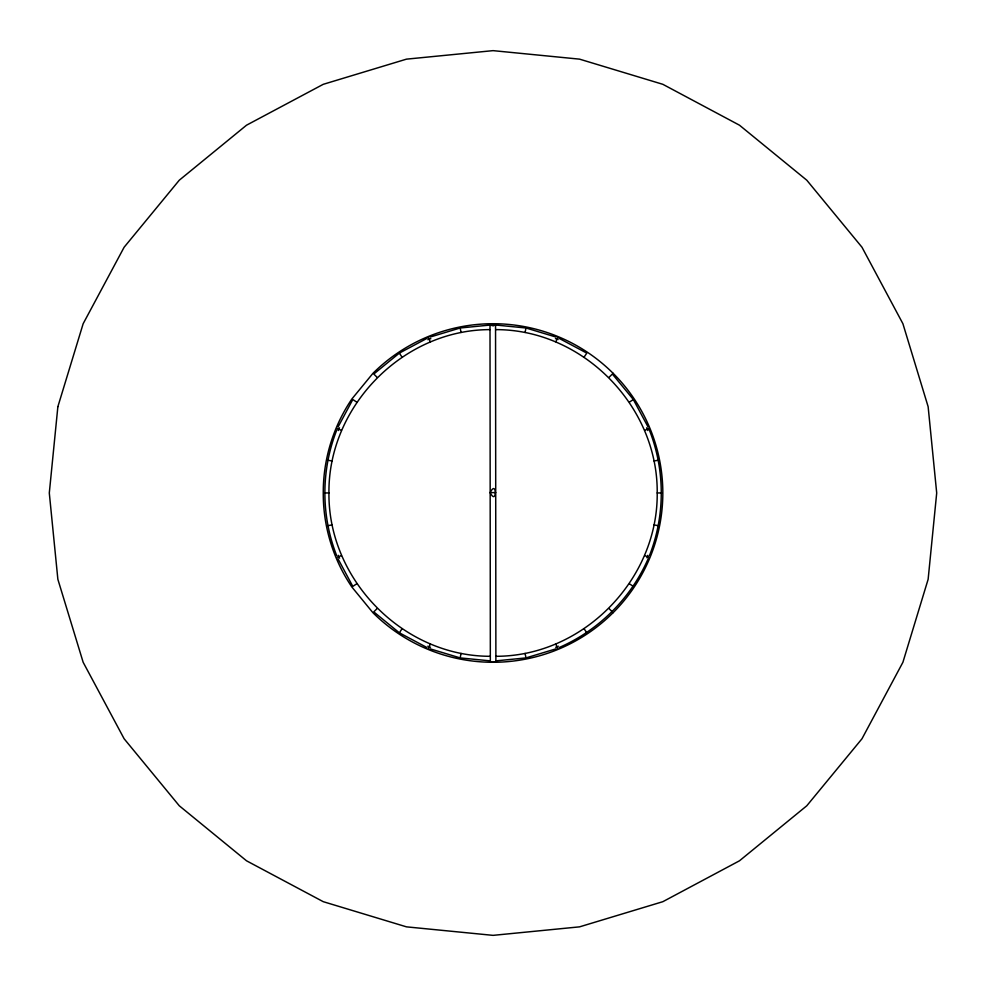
<?xml version="1.0" encoding="UTF-8"?>
<svg xmlns="http://www.w3.org/2000/svg" width="986" height="986" viewBox="0 0 986 986"><rect width="100%" height="100%" fill="white"/><g stroke="black" fill="none" stroke-linecap="round" stroke-linejoin="round"><path stroke-width="1.48" d="M647.839 555.315L647.827 555.5A2.268 1.097 -67.4 0 1 646.89 557.768M338.309 430.549L338.321 430.352A2.268 1.097 -67.4 0 1 339.283 428.084L339.529 427.825M336.707 555.673C320.906 515.579 320.955 470.162 336.756 430.069M490.017 656.294C403.101 656.245 328.067 579.743 328.942 492.951C328.067 406.158 403.101 329.657 490.017 329.62M490.178 492.606C496.993 478.703 496.993 506.496 490.178 492.606L495.724 492.606M496.118 656.294C583.034 656.245 658.081 579.743 657.206 492.951C658.081 406.158 583.034 329.657 496.118 329.62M649.441 555.673C665.23 515.579 665.18 470.162 649.38 430.069M429.995 648.8L460.154 657.908L461.054 653.447M525.094 332.455L525.982 327.993L555.981 337.052M428.516 648.344L430.266 644.141M555.882 341.772L557.632 337.569M338.013 427.074L352.803 399.515L356.599 402.041M559.148 647.543C598.724 630.337 630.917 598.231 648.196 558.692M377.009 608.67L373.78 611.887L399.342 632.802L401.881 629.019M584.254 356.895L586.793 353.111L559 338.297M609.126 377.244L612.355 374.027L633.332 399.515L648.122 427.074M558.273 646.163L558.138 646.286A2.243 1.085 -22.4 0 1 555.673 647.235M427.899 339.726L428.047 339.591A2.268 1.097 -22.4 0 1 430.327 338.666L430.833 338.691M427.135 338.297L399.342 353.111L373.78 374.027L377.009 377.244M356.599 583.872L352.803 586.399L337.939 558.692M629.536 402.041L633.332 399.515M337.212 557.312L341.427 555.574M644.708 430.327L648.924 428.59M430.155 337.052L460.154 327.993L493.074 324.764L525.982 327.993M496.057 660.854L525.982 657.908L556.141 648.8M327.611 525.772L332.097 524.872M654.051 461.029L658.525 460.142M555.451 338.666L555.808 338.654A2.268 1.097 22.4 0 1 558.088 339.591M324.369 492.951L328.942 492.951M657.206 492.951L661.766 492.951M430.475 647.247L430.278 647.235A2.268 1.097 22.4 0 1 427.998 646.286L427.862 646.163M460.154 657.908L490.079 660.854M327.611 460.142L332.097 461.029M654.051 524.872L658.525 525.772M337.212 428.59L341.427 430.327M644.708 555.574L648.924 557.312M399.342 632.802L426.987 647.543M629.536 583.872L633.332 586.399M339.628 558.138L339.381 557.928A2.231 1.085 67.4 0 1 338.321 555.512L338.297 555.315M646.606 427.825L646.865 428.072A2.268 1.097 67.4 0 1 647.814 430.352L647.827 430.549M609.126 608.67L612.355 611.887M399.342 353.111L401.881 356.895M584.254 629.019L586.793 632.802M428.516 337.569L430.266 341.772M555.882 644.141L557.632 648.344M460.154 327.993L461.054 332.455M525.094 653.447L525.982 657.908M493.074 324.764L493.074 325.947M613.082 612.7A169.493 169.493 0 0 1 526.154 659.018A170.27 170.27 0 0 1 372.942 612.725L351.903 587.052A166.745 166.745 0 0 1 323.26 493A166.745 166.745 0 0 1 351.903 398.948L372.979 373.3A170.27 170.27 0 0 1 558.051 336.596A169.752 169.752 0 0 1 613.082 373.287M613.107 612.713A169.309 169.309 0 0 0 662.826 493A169.309 169.309 0 0 0 613.107 373.275M57.866 406.7L49.3 493L57.866 579.3L83.157 662.284L124.125 738.76L179.279 805.784L246.525 860.803L323.26 901.685L406.478 926.852L493.062 935.357L579.571 926.852L662.851 901.685L739.475 860.803L806.782 805.784L861.986 738.76L902.905 662.284L928.134 579.3L936.7 493L928.134 406.7L902.905 323.716L861.986 247.239L806.782 180.204L739.475 125.197L662.851 84.315L579.571 59.148L493.062 50.643L406.478 59.148L323.26 84.315L246.525 125.197L179.279 180.204L124.125 247.239L83.157 323.716L57.866 406.7M495.551 325.343L490.005 325.442L490.338 662.284L495.884 662.198L495.551 325.343"/></g></svg>
